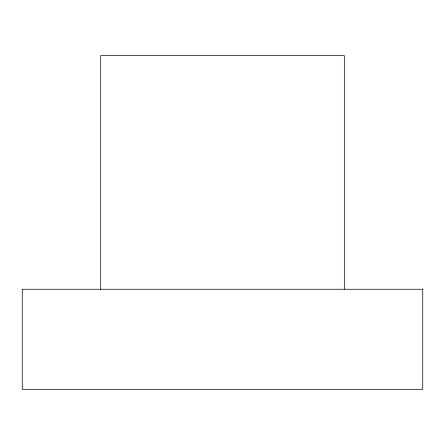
<?xml version="1.0" encoding="UTF-8"?>
<svg xmlns="http://www.w3.org/2000/svg" width="445" height="445" viewBox="0 0 445 445"><rect width="100%" height="100%" fill="white"/><g stroke="black" fill="none" stroke-linecap="round" stroke-linejoin="round"><path stroke-width="0.67" d="M344.319 289.25L344.319 55.625L100.681 55.625L100.681 289.25M422.75 289.25L22.25 289.25L22.25 389.375L422.75 389.375L422.75 289.25"/></g></svg>
